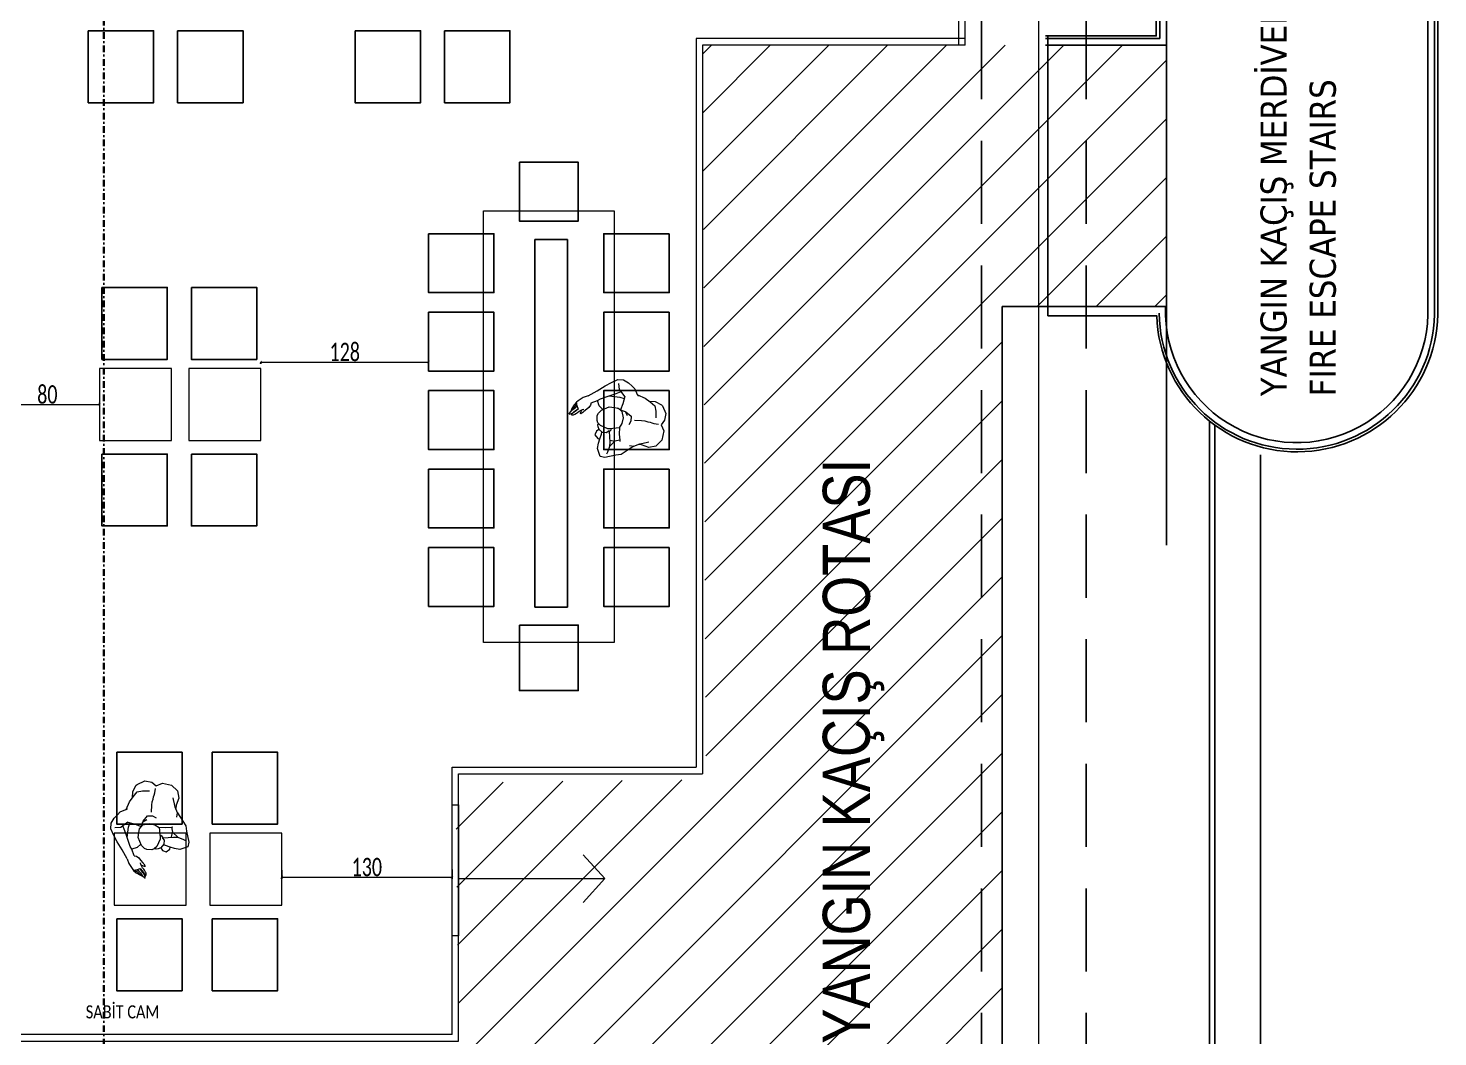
# Model space of a CAD drawing. Header units: millimetres. Extents: x -24 to 530668, y -246875 to -2983.
# Drawn here: x 260652 to 261729, y -107569 to -106798 of the extents above; entities that cross this region are included whole.
import ezdxf

# ---------------------------------------------------------------- set-up
doc = ezdxf.new("R2010")
doc.units = ezdxf.units.MM
doc.header["$PDMODE"] = 2
doc.linetypes.add('DASHDOTX2', pattern=[50.8, 25.4, -12.7, 0, -12.7])
doc.linetypes.add('DASHED2', pattern=[9.525, 6.35, -3.175])
doc.layers.get('0').update_dxf_attribs({"lineweight": 20})
for name, color, linetype, lineweight in [('A-RCON-1', 8, 'Continuous', 5), ('aydınlatma yazı', 1, 'Continuous', 20), ('CAM', 141, 'Continuous', 0), ('demir-1', 103, 'Continuous', 20), ('t_cam', 132, 'Continuous', 20), ('t_kesitçizgisi', 7, 'DASHDOTX2', 30), ('t_tarama', 253, 'Continuous', 5), ('tefris', 30, 'Continuous', 0), ('tefrişoturum', 59, 'Continuous', 25), ('tefrişyazı', 7, 'Continuous', 20), ('ölçü', 251, 'Continuous', 5)]:
    doc.layers.add(name, color=color, linetype=linetype, lineweight=lineweight)
doc.layers.add('a_calculation_brut room areas', color=92, linetype='Continuous', plot=False)
for name, color, linetype in [('a_circulation_stair_plan', 1, 'Continuous'), ('a_facade cladding_stone_elevation', 43, 'Continuous'), ('a_grid_label_1_1', 9, 'Continuous'), ('a_structure_steel structure_elevation2', 9, 'Continuous'), ('a_text_1_1000_english', 7, 'Continuous'), ('a_text_1_100_turkish', 7, 'Continuous')]:
    doc.layers.add(name, color=color, linetype=linetype)
doc.styles.get("Standard").update_dxf_attribs({"font": 'times.ttf', "height": 12})
doc.styles.add('text2', font='calibri.ttf', dxfattribs={"width": 0.8})
doc.styles.add('Ölçü50', font='calibri.ttf', dxfattribs={"width": 0.7})
doc.dimstyles.new('olcu10', dxfattribs={"dimtxt": 14, "dimasz": 2, "dimexe": 1.25, "dimexo": 0.625, "dimgap": 0.5, "dimtad": 1, "dimdec": 1, "dimrnd": 0.5, "dimzin": 9, "dimtxsty": 'Ölçü50', "dimblk": 'ARCHTICK', "dimcen": 2, "dimclrd": 256, "dimclre": 256, "dimclrt": 6, "dimazin": 2, "dimtfac": 1, "dimtdec": 1, "dimtix": 1, "dimtmove": 0, "dimatfit": 3, "dimldrblk": 'ARCHTICK', "dimfxl": 1, "dimlwd": -1, "dimarcsym": 0})

# ---------------------------------------------------------------- blocks, each defined once
blk = doc.blocks.new('dada')
for p, q in [((219967.8, -31810.1), (219965.6, -31815.3)), ((219965.6, -31815.3), (219966.3, -31821)), ((219973.4, -31806.9), (219967.8, -31810.1)), ((219967.9, -31820.3), (219969.4, -31817.1)), ((219969.4, -31817.1), (219969.8, -31816.1)), ((219980.5, -31807), (219973.4, -31806.9)), ((219984.7, -31810), (219980.5, -31807)), ((219984.3, -31815.6), (219984.6, -31812.1)), ((219984.6, -31817.3), (219984.3, -31815.6)), ((219984.6, -31818.7), (219984.6, -31817.3)), ((219988.6, -31808.2), (219984.7, -31810)), ((219993.9, -31808.4), (219988.6, -31808.2)), ((219994, -31816.3), (219988.8, -31815.1)), ((219998.9, -31812.3), (219993.9, -31808.4)), ((219997.6, -31817.9), (219994, -31816.3)), ((219999.7, -31813.2), (219998.9, -31812.3)), ((220000.9, -31818.5), (219999.7, -31813.2)), ((219964.1, -31826.5), (219961.5, -31828.8)), ((219963.6, -31829.8), (219964.1, -31826.5)), ((219964.1, -31826.5), (219966.7, -31822.6)), ((219966.3, -31821), (219966.1, -31823.5)), ((219966.7, -31822.6), (219967.9, -31820.3)), ((219983.4, -31830.6), (219984.4, -31825.3)), ((219984.4, -31825.3), (219984.7, -31822.8)), ((219984.6, -31820.5), (219984.6, -31818.7)), ((219984.7, -31822.8), (219984.6, -31820.5)), ((219999.7, -31822.2), (219997.6, -31817.9)), ((220001.6, -31826.6), (219999.7, -31822.2)), ((220000.2, -31823.1), (220000.9, -31818.5)), ((220002.8, -31833), (220001.6, -31826.6)), ((219954.2, -31838.4), (219950.3, -31846.2)), ((219955.5, -31834.6), (219954.2, -31838.4)), ((219961.5, -31828.8), (219955.5, -31834.6)), ((219965.9, -31838.1), (219964.3, -31841.6)), ((219965.9, -31838.1), (219965, -31837.7)), ((219970.3, -31839.5), (219965.9, -31838.1)), ((219982, -31833.1), (219978.9, -31834)), ((219985.9, -31833.9), (219982, -31833.1)), ((219988.1, -31839.2), (219985.7, -31836.9)), ((219988, -31838.6), (219985.9, -31833.9)), ((219988.1, -31839.2), (219988, -31838.6)), ((220002.9, -31833.1), (220001.9, -31831.9)), ((220006.7, -31835.8), (220002.9, -31833.1)), ((220008.3, -31838.4), (220006.7, -31835.8)), ((220010.1, -31841.6), (220008.3, -31838.4)), ((219950.3, -31846.2), (219950.4, -31849.8)), ((219950.4, -31849.8), (219955.8, -31853.3)), ((219954.9, -31845.1), (219953.1, -31845.6)), ((219959.4, -31844.5), (219954.9, -31845.1)), ((219964.3, -31841.6), (219959.4, -31844.5)), ((219962.8, -31845.2), (219959.4, -31844.5)), ((219970.6, -31847.5), (219962.8, -31845.2)), ((219964.2, -31845.6), (219964.3, -31841.6)), ((219969.1, -31849.2), (219968.6, -31852.2)), ((219970.6, -31848), (219969.1, -31849.2)), ((219975.3, -31840.4), (219970.3, -31839.5)), ((219971, -31847.2), (219970.6, -31848)), ((219972.2, -31846.3), (219971, -31847.2)), ((219972.2, -31846.3), (219972.9, -31846.5)), ((219972.6, -31847.5), (219972.2, -31849)), ((219972.2, -31849), (219973.4, -31855)), ((219975.1, -31840.7), (219972.6, -31847.5)), ((219978.8, -31839.4), (219975.1, -31840.7)), ((219983.2, -31839.4), (219978.8, -31839.4)), ((219987.6, -31841.5), (219983.2, -31839.4)), ((219989.4, -31844.9), (219987.6, -31841.5)), ((219988.5, -31841.6), (219988.1, -31839.2)), ((219989.1, -31844.1), (219988.5, -31841.6)), ((219993.5, -31842.3), (219988.6, -31843)), ((219988.9, -31851.8), (219989.4, -31847.8)), ((219989.4, -31845.9), (219989.1, -31844.1)), ((219989.4, -31847.8), (219989.4, -31844.9)), ((219999.3, -31842.1), (219993.5, -31842.3)), ((219997, -31853.7), (219997.9, -31845.6)), ((219997, -31853.7), (220000, -31849)), ((219997.9, -31845.6), (219997.6, -31842.2)), ((219999.3, -31842.1), (220002.3, -31845.7)), ((220000, -31849), (220002.3, -31845.7)), ((220002.3, -31845.7), (220003.5, -31847.3)), ((220003.5, -31847.3), (220008, -31848.7)), ((220011.5, -31845.8), (220010.1, -31841.6)), ((220010.8, -31850.1), (220011.5, -31845.8)), ((219955.8, -31853.3), (219959.9, -31853.5)), ((219959.9, -31853.5), (219963.5, -31853.2)), ((219963.2, -31854.8), (219963.4, -31853.2)), ((219965.6, -31857.5), (219963.2, -31854.8)), ((219963.5, -31853.2), (219967.3, -31852.8)), ((219968.5, -31857.1), (219965.6, -31857.5)), ((219967.3, -31852.8), (219968.8, -31852.9)), ((219970.3, -31855.5), (219968.5, -31857.1)), ((219968.6, -31852.2), (219970.2, -31855.4)), ((219968.6, -31852.2), (219968.6, -31852.2)), ((219970.2, -31855.4), (219972, -31856.6)), ((219972, -31856.6), (219973.4, -31857.2)), ((219973.4, -31855), (219974.9, -31857.4)), ((219973.4, -31857.2), (219974.3, -31857.1)), ((219974.3, -31857.1), (219974, -31855.9)), ((219974.9, -31857.4), (219976.6, -31858.5)), ((219976.6, -31858.5), (219980.3, -31859.2)), ((219980.3, -31859.2), (219982.4, -31858.8)), ((219982.4, -31858.8), (219985.1, -31857.1)), ((219985.1, -31857.1), (219988.9, -31851.8)), ((219985.8, -31856.2), (219987.9, -31859.4)), ((219987.9, -31859.4), (219991.6, -31861.6)), ((219991.6, -31861.6), (219993.2, -31859.7)), ((219993.2, -31859.7), (219997, -31853.7)), ((219998.7, -31863.7), (220003.7, -31858.5)), ((220003.7, -31858.5), (220007.4, -31854.5)), ((220007.4, -31854.5), (220010.8, -31850.1)), ((220010.8, -31850.1), (220010.8, -31850.1)), ((219980.1, -31870.4), (219978.8, -31871.8)), ((219981, -31869.8), (219980.1, -31870.4)), ((219983.2, -31868.1), (219981, -31869.8)), ((219981.2, -31871.8), (219982.2, -31871.3)), ((219981.5, -31872.2), (219982.2, -31871.3)), ((219982.2, -31871.3), (219982.7, -31870.2)), ((219984.9, -31866.8), (219983.2, -31868.1)), ((219986.8, -31865.9), (219984.9, -31866.8)), ((219988.6, -31865.9), (219986.8, -31865.9)), ((219988.6, -31865.9), (219991.6, -31861.6)), ((219993.3, -31869.5), (219991.2, -31872.7)), ((219993.3, -31869.5), (219998.7, -31863.7)), ((219976.3, -31878.1), (219976.7, -31876.9)), ((219976.4, -31878.4), (219976.3, -31878.1)), ((219976.8, -31878.5), (219976.4, -31878.4)), ((219976.5, -31879.8), (219978.1, -31877.9)), ((219976.6, -31880.4), (219976.5, -31879.8)), ((219976.9, -31880.6), (219976.6, -31880.4)), ((219976.7, -31876.9), (219977.5, -31876.1)), ((219977.9, -31877.8), (219976.8, -31878.5)), ((219979.2, -31879.3), (219976.9, -31880.6)), ((219977.5, -31876.1), (219978.5, -31875)), ((219978.7, -31877), (219977.9, -31877.8)), ((219978.1, -31877.9), (219979, -31877.2)), ((219978.5, -31875), (219979.2, -31874.4)), ((219980.1, -31875.8), (219978.7, -31877)), ((219978.8, -31871.8), (219978.9, -31872.1)), ((219978.9, -31872.1), (219979.2, -31872.2)), ((219979, -31877.2), (219980.3, -31876.2)), ((219979.2, -31872.2), (219981.2, -31871.8)), ((219979.2, -31874.4), (219980.3, -31873.4)), ((219981, -31877.7), (219979.2, -31879.3)), ((219981.2, -31878.6), (219979.2, -31879.3)), ((219979.4, -31879.5), (219979.2, -31879.3)), ((219981, -31879.2), (219979.4, -31879.5)), ((219982.1, -31874.4), (219980.1, -31875.8)), ((219980.3, -31873.4), (219981.5, -31872.2)), ((219980.3, -31876.2), (219981.3, -31875.3)), ((219982.2, -31876.8), (219981, -31877.7)), ((219984.3, -31878.3), (219981, -31879.2)), ((219983.5, -31877.4), (219981.2, -31878.6)), ((219981.3, -31875.3), (219982.2, -31874.6)), ((219982.2, -31874.6), (219982.1, -31874.4)), ((219982.2, -31874.6), (219983.9, -31875.9)), ((219982.2, -31876.8), (219983.9, -31875.9)), ((219985.2, -31876.8), (219983.5, -31877.4)), ((219983.9, -31875.9), (219986.7, -31877.1)), ((219986.7, -31877.1), (219984.3, -31878.3)), ((219986, -31876.8), (219985.2, -31876.8)), ((219987.9, -31875.9), (219986.7, -31877.1)), ((219991.2, -31872.7), (219987.9, -31875.9))]:
    blk.add_line(p, q)
blk = doc.blocks.new('_ArchTick')
at = {"color": 0, "linetype": 'ByBlock', "const_width": 0.15}
blk.add_lwpolyline([(-0.5, -0.5), (0.5, 0.5)], dxfattribs=at)
blk = doc.blocks.new('*D632')
at = {"layer": 'DEFPOINTS', "color": 0, "transparency": 16777216}
for p in [(260957.8, -107041.5), (260829.5, -107052.6), (260957.8, -107053.5)]:
    blk.add_point(p, dxfattribs=at)
at = {"layer": 'ölçü', "lineweight": -2, "transparency": 16777216}
for p, q in [((260957.8, -107042.1), (260957.8, -107054.8)), ((260829.5, -107053.2), (260829.5, -107054.8))]:
    blk.add_line(p, q, dxfattribs=at)
at = {"layer": 'ölçü', "transparency": 16777216}
blk.add_line((260829.5, -107053.5), (260957.8, -107053.5), dxfattribs=at)
at = {"layer": 'ölçü', "transparency": 16777216, "xscale": 2, "yscale": 2, "zscale": 2, "rotation": 180}
blk.add_blockref('_ArchTick', (260829.5, -107053.5), dxfattribs=at)
at = {"layer": 'ölçü', "transparency": 16777216, "xscale": 2, "yscale": 2, "zscale": 2}
blk.add_blockref('_ArchTick', (260957.8, -107053.5), dxfattribs=at)
at = {"layer": 'ölçü', "color": 6, "transparency": 16777216, "insert": (260893.7, -107045.8), "char_height": 14, "attachment_point": 5, "style": 'Ölçü50'}
blk.add_mtext('128', dxfattribs=at)
blk = doc.blocks.new('*D634')
at = {"layer": 'DEFPOINTS', "color": 0, "transparency": 16777216}
for p in [(260626.4, -107087.5), (260706.2, -107085.9), (260706.2, -107085.9)]:
    blk.add_point(p, dxfattribs=at)
at = {"layer": 'ölçü', "lineweight": -2, "transparency": 16777216}
for p, q in [((260626.4, -107086.9), (260626.4, -107084.7)), ((260706.2, -107085.3), (260706.2, -107084.7))]:
    blk.add_line(p, q, dxfattribs=at)
at = {"layer": 'ölçü', "transparency": 16777216}
blk.add_line((260626.4, -107085.9), (260706.2, -107085.9), dxfattribs=at)
at = {"layer": 'ölçü', "transparency": 16777216, "xscale": 2, "yscale": 2, "zscale": 2, "rotation": 180}
blk.add_blockref('_ArchTick', (260626.4, -107085.9), dxfattribs=at)
at = {"layer": 'ölçü', "transparency": 16777216, "xscale": 2, "yscale": 2, "zscale": 2}
blk.add_blockref('_ArchTick', (260706.2, -107085.9), dxfattribs=at)
at = {"layer": 'ölçü', "color": 6, "transparency": 16777216, "insert": (260666.3, -107078.3), "char_height": 14, "attachment_point": 5, "style": 'Ölçü50'}
blk.add_mtext('80', dxfattribs=at)
blk = doc.blocks.new('*D639')
at = {"layer": 'DEFPOINTS', "color": 0, "transparency": 16777216}
for p in [(260845.5, -107441.2), (260975.8, -107440.8, 0), (260975.8, -107447.3)]:
    blk.add_point(p, dxfattribs=at)
at = {"layer": 'ölçü', "lineweight": -2, "transparency": 16777216}
for p, q in [((260845.5, -107441.9), (260845.5, -107448.6)), ((260975.8, -107441.4), (260975.8, -107448.6))]:
    blk.add_line(p, q, dxfattribs=at)
at = {"layer": 'ölçü', "transparency": 16777216}
blk.add_line((260845.5, -107447.3), (260975.8, -107447.3), dxfattribs=at)
at = {"layer": 'ölçü', "transparency": 16777216, "xscale": 2, "yscale": 2, "zscale": 2, "rotation": 180}
blk.add_blockref('_ArchTick', (260845.5, -107447.3), dxfattribs=at)
at = {"layer": 'ölçü', "transparency": 16777216, "xscale": 2, "yscale": 2, "zscale": 2}
blk.add_blockref('_ArchTick', (260975.8, -107447.3), dxfattribs=at)
at = {"layer": 'ölçü', "color": 6, "transparency": 16777216, "insert": (260910.6, -107439.6), "char_height": 14, "attachment_point": 5, "style": 'Ölçü50'}
blk.add_mtext('130', dxfattribs=at)
blk = doc.blocks.new('KAYARK')
at = {"layer": 'CAM', "elevation": 0}
for points in [[(260279.2, -107567.6), (260279.2, -107572.6)], [(260975.8, -107567.6), (260464.2, -107567.6)]]:
    blk.add_lwpolyline(points, dxfattribs=at)
at = {"layer": 't_cam'}
for p, q in [((260279.2, -107567.6, 0), (259762.7, -107567.6, 0)), ((260975.8, -107567.6, 0), (260459.2, -107567.6, 0)), ((260464.2, -107572.6, 0), (260459.2, -107572.6, 0))]:
    blk.add_line(p, q, dxfattribs=at)
at = {"layer": 't_cam', "elevation": 0}
for points in [[(260269.5, -107559.5), (260269.5, -107564.5), (260359.5, -107564.5), (260334.7, -107564.5)], [(260269.5, -107559.5), (260359.5, -107559.5)], [(260359.5, -107564.5), (260359.5, -107559.5)], [(260385.8, -107559.5), (260385.8, -107564.5), (260475.8, -107564.5), (260451, -107564.5)], [(260385.8, -107559.5), (260475.8, -107559.5)], [(260475.8, -107564.5), (260475.8, -107559.5)], [(259757.7, -107572.6), (260279.2, -107572.6)], [(260464.2, -107572.6), (260980.8, -107572.6)]]:
    blk.add_lwpolyline(points, dxfattribs=at)
at = {"layer": 't_cam'}
blk.add_lwpolyline([(260459.2, -107567.6), (260459.2, -107572.6)], dxfattribs=at)

msp = doc.modelspace()

# ---------------------------------------------------------------- hatches: boundary and pattern name
at = {"layer": 'a_structure_steel structure_elevation2', "true_color": 0xed1f24}
h = msp.add_hatch(dxfattribs=at)
h.set_pattern_fill('ANSI31', color=240, scale=10)
h.set_pattern_definition([(45, (232235.527, -121067.09), (-22.45064, 22.45064), [])])
h.paths.add_polyline_path([(259345.868, -107734.591), (259774.227, -107734.591), (259774.227, -108329.866), (261110.632, -108328.069), (261110.632, -107652.436), (260964.227, -107652.136), (260964.227, -107572.559), (260980.754, -107572.559), (260978.447, -107375.042), (261169.756, -107372.558), (261167.444, -106810.858), (261521.984, -106811.301), (261521.984, -107011.08), (261396.266, -107011.08), (261396.266, -107884.554), (261396.266, -108518.316), (259345.868, -108518.316)])
h = msp.add_hatch(dxfattribs=at)
h.set_pattern_fill('ANSI31', color=240, scale=10)
h.set_pattern_definition([(45, (232235.527, -121067.09), (-22.45064, 22.45064), [])])
h.paths.add_polyline_path([(259345.868, -107734.591), (259774.227, -107734.591), (259774.227, -108329.866), (261110.632, -108328.069), (261110.632, -107652.436), (260964.227, -107652.136), (260964.227, -107572.559), (260980.754, -107572.559), (260978.447, -107375.042), (261169.756, -107372.558), (261167.444, -106810.858), (261521.984, -106811.301), (261521.984, -107011.08), (261396.266, -107011.08), (261396.266, -107884.554), (261396.266, -108518.316), (259345.868, -108518.316)])

# ---------------------------------------------------------------- linework, layer by layer
at = {"layer": 'a_calculation_brut room areas', "elevation": -0.002}
msp.add_lwpolyline([(261431.25, -107018.08), (261514.551, -107018.08, 0.97208936), (261729.486, -107017.155), (261729.486, -105949.091), (261514.141, -105949.091), (261514.141, -106804.08), (261431.25, -106804.08)], format="xyb", close=True, dxfattribs=at)
at = {"layer": 'a_circulation_stair_plan'}
for p, q in [((261514.141, -105949.091, -17818.274), (261514.141, -106804.08, -17966.192)), ((261729.486, -105949.091, -17820.569), (261729.486, -107017.962, -17967.187)), ((261516.984, -105953.934, -17817.119), (261516.984, -106806.08, -17966.192)), ((261521.984, -105953.936, -17817.119), (261521.984, -106811.08, -17966.192)), ((261721.984, -105953.936, -17752.673), (261721.984, -107018.456, -17900.322)), ((261726.984, -105953.934, -17752.673), (261727.064, -107018.39, -17901.574)), ((261429.527, -106804.08, -17966.192), (261514.141, -106804.08, -17966.192)), ((261396.266, -108518.316, -17966.195), (261396.266, -107011.08, 0.639)), ((261396.266, -107011.08, 0.639), (261521.349, -107011.08, -1.285)), ((261396.266, -107011.08, -17965.548), (261521.349, -107011.08, -17967.472))]:
    msp.add_line(p, q, dxfattribs=at)
at = {"layer": 'a_circulation_stair_plan', "elevation": -17966.192}
for points in [[(261516.984, -106806.08), (261429.527, -106806.08)], [(261521.984, -106811.08), (261429.527, -106811.08)]]:
    msp.add_lwpolyline(points, dxfattribs=at)
at = {"layer": 'a_circulation_stair_plan'}
for centre, radius, start, end in [((261714.22, -107018.08, -17967.472), 199.999, 179.421241, 179.427029), ((261622.005, -107014.575, -17967.26), 107.512, 181.8683, 358.624928), ((261621.706, -107017.768, -17835.406), 105.359, 179.651372, 179.668947), ((261621.76, -107014.757, -17704.62), 105.33, 180.719574, 358.706754), ((261621.648, -107014.722, -17968.752), 100.366, 177.920342, 358.608409)]:
    msp.add_arc(centre, radius, start, end, dxfattribs=at)
at = {"layer": 'a_facade cladding_stone_elevation'}
for p, q in [((261554.967, -107098.626, -17966.192), (261554.967, -108567.091, -17966.192)), ((261558.967, -107101.666, -17966.192), (261558.967, -108567.091, -17966.192)), ((261593.785, -108567.091, -17966.296), (261593.785, -107124.4, -17967.501))]:
    msp.add_line(p, q, dxfattribs=at)
at = {"layer": 'a_grid_label_1_1', "linetype": 'DASHED2', "ltscale": 10}
for p, q in [((261380.527, -108567.091, -17966.192), (261380.527, -105304.828, -17966.192)), ((261460.527, -108567.091, -17966.192), (261460.527, -105304.828, -17966.192))]:
    msp.add_line(p, q, dxfattribs=at)
at = {"layer": 'a_structure_steel structure_elevation2'}
msp.add_line((261521.984, -106811.08, -17966.192), (261521.984, -107193.366, -17966.192), dxfattribs=at)
at = {"layer": 'CAM'}
msp.add_line((261363.057, -106353.026), (261363.057, -106811.103), dxfattribs=at)
for points in [[(261368.057, -106811.109), (261368.057, -106353.026)], [(261368.057, -106806.109), (261162.285, -106806.109), (261162.285, -107363.156)], [(261368.057, -106811.109), (261167.285, -106811.109), (261167.285, -107368.156)], [(260975.754, -107363.156), (261162.285, -107363.156)], [(260980.754, -107368.156), (261167.285, -107368.156)]]:
    msp.add_lwpolyline(points, dxfattribs=at)
at = {"layer": 'CAM', "elevation": 0}
for points in [[(260975.754, -107567.559), (260975.754, -107363.156)], [(260980.754, -107572.559), (260980.754, -107368.156)]]:
    msp.add_lwpolyline(points, dxfattribs=at)
at = {"layer": 'demir-1'}
for p, q in [((261092.481, -107448.374), (261075.977, -107430.24)), ((260980.994, -107448.374), (261092.481, -107448.374)), ((261092.481, -107448.374), (261075.977, -107466.507))]:
    msp.add_line(p, q, dxfattribs=at)
at = {"layer": 't_kesitçizgisi', "ltscale": 0.2}
msp.add_line((260709.4, -105857.384, 0), (260709.4, -108580.072, 0), dxfattribs=at)
at = {"layer": 't_tarama', "elevation": -17966.834}
msp.add_lwpolyline([(261424.477, -108546.541), (261424.477, -105903.937)], dxfattribs=at)
at = {"layer": 'tefris', "linetype": 'Continuous'}
msp.add_lwpolyline([(260999.777, -106937.725), (261099.777, -106937.725), (261099.777, -107267.916), (260999.777, -107267.916)], close=True, dxfattribs=at)
for points in [[(260706.192, -107058.423), (260706.192, -107113.423), (260761.192, -107113.423), (260761.192, -107058.423), (260706.192, -107058.423)], [(260774.601, -107058.423), (260774.601, -107113.423), (260829.601, -107113.423), (260829.601, -107058.423), (260774.601, -107058.423)], [(260717.464, -107413.748), (260717.464, -107468.748), (260772.464, -107468.748), (260772.464, -107413.748), (260717.464, -107413.748)], [(260790.533, -107413.748), (260790.533, -107468.748), (260845.533, -107468.748), (260845.533, -107413.748), (260790.533, -107413.748)]]:
    msp.add_lwpolyline(points, dxfattribs=at)
at = {"layer": 'tefris', "linetype": 'Continuous', "elevation": 0}
msp.add_lwpolyline([(260975.754, -107392.061), (260980.754, -107392.061), (260980.754, -107492.061), (260975.754, -107492.061)], close=True, dxfattribs=at)
at = {"layer": 'tefrişoturum'}
for points in [[(260697.536, -106800.205), (260697.536, -106855.205), (260747.536, -106855.205), (260747.536, -106800.205)], [(260765.945, -106800.205), (260765.945, -106855.205), (260815.945, -106855.205), (260815.945, -106800.205)], [(260901.631, -106800.205), (260901.631, -106855.205), (260951.631, -106855.205), (260951.631, -106800.205)], [(260970.04, -106800.205), (260970.04, -106855.205), (261020.04, -106855.205), (261020.04, -106800.205)], [(261027.277, -106900.725), (261072.277, -106900.725), (261072.277, -106945.725), (261027.277, -106945.725)], [(260957.777, -106955.321), (260957.777, -107000.321), (261007.777, -107000.321), (261007.777, -106955.321)], [(261141.777, -106955.321), (261141.777, -107000.321), (261091.777, -107000.321), (261091.777, -106955.321)], [(260708.036, -106996.383), (260708.036, -107051.383), (260758.036, -107051.383), (260758.036, -106996.383)], [(260776.445, -106996.383), (260776.445, -107051.383), (260826.445, -107051.383), (260826.445, -106996.383)], [(260957.777, -107015.321), (260957.777, -107060.321), (261007.777, -107060.321), (261007.777, -107015.321)], [(261141.777, -107015.321), (261141.777, -107060.321), (261091.777, -107060.321), (261091.777, -107015.321)], [(260957.777, -107075.321), (260957.777, -107120.321), (261007.777, -107120.321), (261007.777, -107075.321)], [(261141.777, -107075.321), (261141.777, -107120.321), (261091.777, -107120.321), (261091.777, -107075.321)], [(260708.036, -107123.756), (260708.036, -107178.756), (260758.036, -107178.756), (260758.036, -107123.756)], [(260776.445, -107123.756), (260776.445, -107178.756), (260826.445, -107178.756), (260826.445, -107123.756)], [(260957.777, -107135.321), (260957.777, -107180.321), (261007.777, -107180.321), (261007.777, -107135.321)], [(261141.777, -107135.321), (261141.777, -107180.321), (261091.777, -107180.321), (261091.777, -107135.321)], [(260957.777, -107195.321), (260957.777, -107240.321), (261007.777, -107240.321), (261007.777, -107195.321)], [(261141.777, -107195.321), (261141.777, -107240.321), (261091.777, -107240.321), (261091.777, -107195.321)], [(261027.277, -107254.574), (261072.277, -107254.574), (261072.277, -107304.574), (261027.277, -107304.574)], [(260719.308, -107351.708), (260719.308, -107406.708), (260769.308, -107406.708), (260769.308, -107351.708)], [(260792.377, -107351.708), (260792.377, -107406.708), (260842.377, -107406.708), (260842.377, -107351.708)], [(260719.308, -107479.082), (260719.308, -107534.082), (260769.308, -107534.082), (260769.308, -107479.082)], [(260792.377, -107479.082), (260792.377, -107534.082), (260842.377, -107534.082), (260842.377, -107479.082)]]:
    msp.add_lwpolyline(points, close=True, dxfattribs=at)
for points in [[(261039.105, -106959.725), (261039.105, -107240.916)], [(261064.105, -106959.725), (261039.105, -106959.725)], [(261064.105, -106959.725), (261064.105, -107240.916)], [(261064.105, -107240.916), (261039.105, -107240.916)]]:
    msp.add_lwpolyline(points, dxfattribs=at)

# ---------------------------------------------------------------- block references
at = {"layer": 'A-RCON-1', "xscale": -1}
for p, rotation in [((241507.754, -328505.751), 256.7058778140276), ((482153.808, -127005.225), 346.7058778140276)]:
    msp.add_blockref('dada', p, dxfattribs=dict(at, rotation=rotation))
at = {"layer": 'aydınlatma yazı', "color": 2}
msp.add_blockref('KAYARK', (0, 0), dxfattribs=at)

# ---------------------------------------------------------------- texts
at = {"layer": 'a_structure_steel structure_elevation2', "color": 240, "true_color": 0xed1f24, "insert": (261259.229, -107574.551, -0.005), "char_height": 36, "width": 518.45457, "attachment_point": 1, "rotation": 90}
msp.add_mtext('{\\fArial|b0|i0|c162|p34;\\W0.8;YANGIN KAÇIŞ ROTASI}', dxfattribs=at)
at = {"layer": 'a_text_1_1000_english', "insert": (261631.486, -107079.608, -17966.192), "char_height": 20, "width": 672.52035, "attachment_point": 1, "rotation": 90}
msp.add_mtext('{\\fTahoma|b0|i0|c162|p34;FIRE ESCAPE STAIRS}', dxfattribs=at)
at = {"layer": 'a_text_1_100_turkish', "insert": (261593.915, -107079.608, -17966.192), "char_height": 20, "width": 672.52035, "attachment_point": 1, "rotation": 90}
msp.add_mtext('{\\fTahoma|b0|i0|c162|p34;YANGIN KAÇIŞ MERDİVENİ}', dxfattribs=at)
at = {"layer": 'tefrişyazı', "insert": (260695.687, -107545.24, 0), "char_height": 10, "attachment_point": 1, "style": 'text2'}
msp.add_mtext_dynamic_manual_height_columns('SABİT CAM', width=246.36665, gutter_width=1, heights=[0], dxfattribs=at)

# ---------------------------------------------------------------- dimensions: what is measured, and where the dimension line sits
at = {"layer": 'ölçü'}
for base, p1, p2, picture, middle in [((260957.777, -107053.508), (260829.537, -107052.615), (260957.777, -107041.502), '*D632', (260893.657, -107045.835)), ((260706.192, -107085.923), (260626.39, -107087.477), (260706.192, -107085.923), '*D634', (260666.291, -107078.25)), ((260975.754, -107447.307), (260845.533, -107441.248), (260975.754, -107440.793, 0), '*D639', (260910.643, -107439.635))]:
    dim = msp.add_linear_dim(base=base, p1=p1, p2=p2, dimstyle='olcu10', dxfattribs=at)
    dim.commit()
    dim.dimension.update_dxf_attribs({"geometry": picture, "text_midpoint": middle})

doc.saveas('drawing.dxf')
